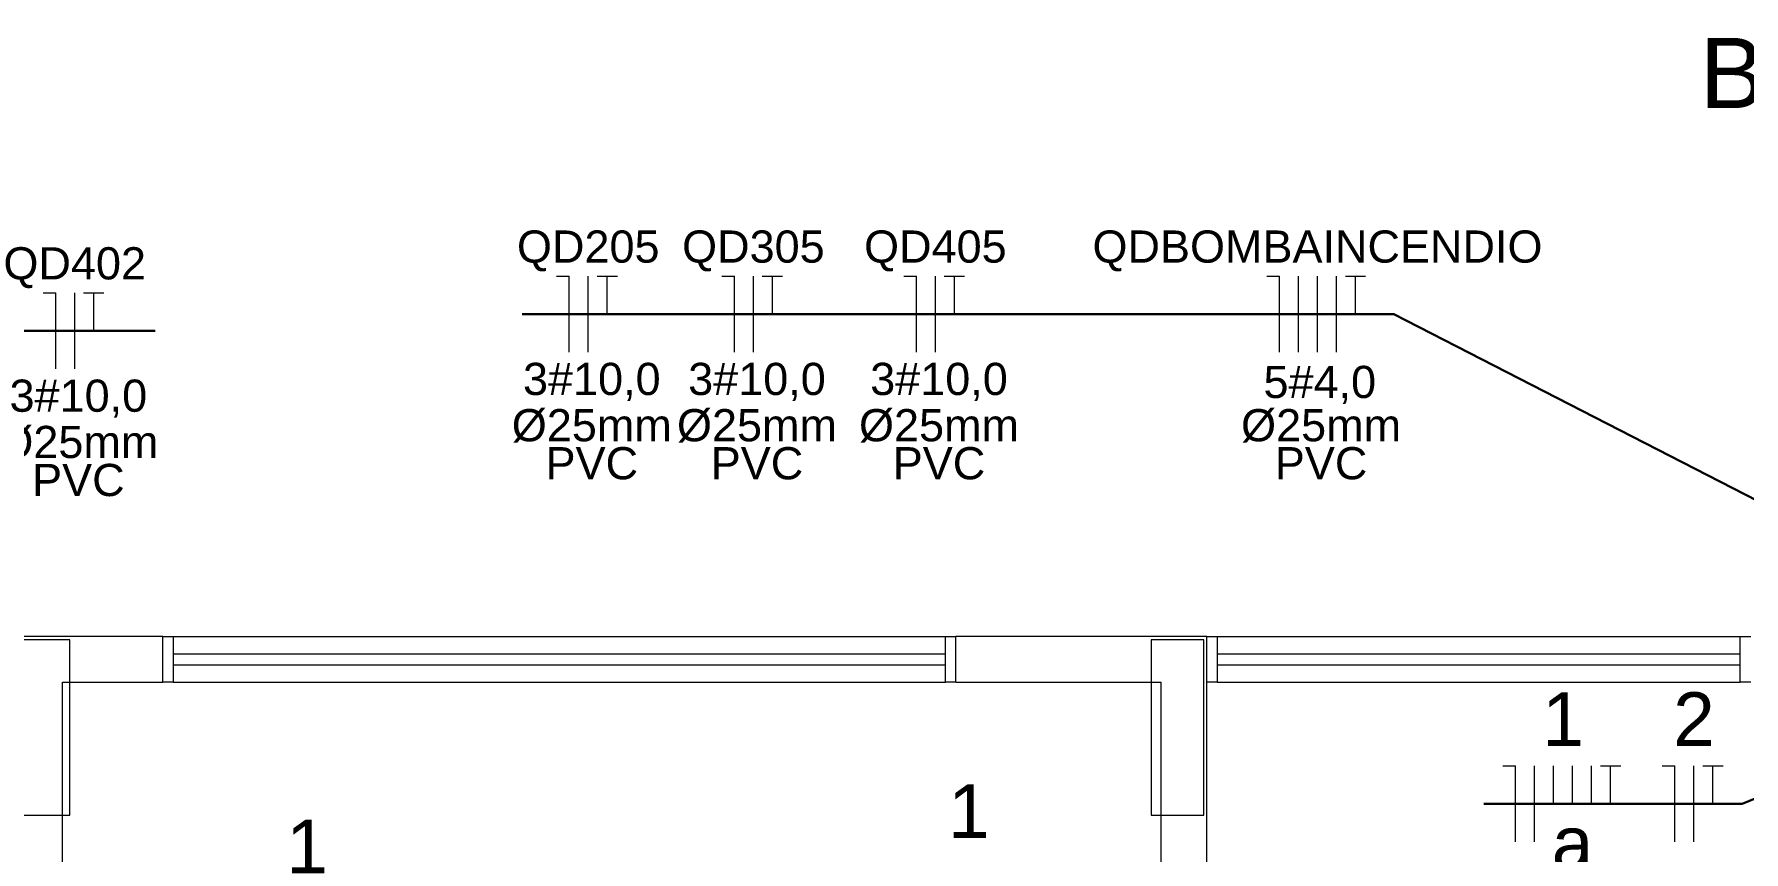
# Model space of a CAD drawing. Header units: inches. Extents: x -3 to 923, y -103 to 154.
# Drawn here: x 183.92 to 189.54, y 34.08 to 36.77 of the extents above; entities that cross this region are included whole.
import ezdxf
from ezdxf.enums import TextEntityAlignment as Align

# ---------------------------------------------------------------- set-up
doc = ezdxf.new("R2010")
doc.units = ezdxf.units.IN
doc.header["$LTSCALE"] = 10
doc.header["$MEASUREMENT"] = 0
for name, color, linetype, lineweight in [('BASE', 8, 'Continuous', 5), ('EL-Condutos', 4, 'Continuous', 30), ('EL-Fios', 9, 'Continuous', 20), ('EL-Textos fios', 2, 'Continuous', 30), ('TEXTO', 2, 'Continuous', 20)]:
    doc.layers.add(name, color=color, linetype=linetype, lineweight=lineweight)
doc.styles.add('Arial', font='arial.ttf')

msp = doc.modelspace()

# ---------------------------------------------------------------- linework, layer by layer
at = {"layer": 'BASE'}
for p, q in [((184.3457787048734, 34.78376741489282), (183.8667787048734, 34.78376741489282)), ((184.3457787048734, 34.63376741489283), (184.3457787048734, 34.78376741489282)), ((187.7782787048734, 34.78376741489282), (186.9532787048734, 34.78376741489282)), ((186.9532787048734, 34.63376741489283), (186.9532787048734, 34.78376741489282)), ((187.7782787048734, 34.63376741489283), (187.7782787048734, 34.78376741489282)), ((184.0167787048734, 29.52226741489282), (184.0167787048734, 34.63376741489283)), ((184.0167787048734, 34.63376741489283), (184.3457787048734, 34.63376741489283)), ((186.9532787048734, 34.63376741489283), (187.6282787048734, 34.63376741489283)), ((187.6282787048734, 29.52226741489282), (187.6282787048734, 34.63376741489283)), ((187.7782787048734, 29.67226741489283), (187.7782787048734, 34.63376741489283))]:
    msp.add_line(p, q, dxfattribs=at)
at = {"layer": 'BASE', "linetype": 'Continuous'}
for p, q in [((184.3802787048734, 34.78376741489282), (186.9187787048734, 34.78376741489282)), ((187.8127787048734, 34.78376741489282), (189.5317787048734, 34.78376741489282)), ((184.3802787048734, 34.63376741489283), (186.9187787048734, 34.63376741489283)), ((187.8127787048734, 34.63376741489283), (189.5317787048734, 34.63376741489283))]:
    msp.add_line(p, q, dxfattribs=at)
at = {"layer": 'BASE'}
for points in [[(183.8677787048734, 34.19676741489283), (183.9542787048734, 34.19676741489283), (184.0407787048734, 34.19676741489283), (184.0407787048734, 34.48526741489282), (184.0407787048734, 34.77376741489282), (183.9542787048734, 34.77376741489282), (183.8677787048734, 34.77376741489282), (183.8677787048734, 34.48526741489282), (183.8677787048734, 34.19676741489283), (183.8677787048734, 34.19676741489283)], [(187.5952787048734, 34.19676741489283), (187.6817787048734, 34.19676741489283), (187.7682787048734, 34.19676741489283), (187.7682787048734, 34.48526741489282), (187.7682787048734, 34.77376741489282), (187.6817787048734, 34.77376741489282), (187.5952787048734, 34.77376741489282), (187.5952787048734, 34.48526741489282), (187.5952787048734, 34.19676741489283), (187.5952787048734, 34.19676741489283)]]:
    msp.add_lwpolyline(points, close=True, dxfattribs=at)
at = {"layer": 'BASE', "linetype": 'Continuous'}
for points in [[(184.3457787048734, 34.78376741489282), (184.3802787048734, 34.78376741489282), (184.3802787048734, 34.63376741489283), (184.3457787048734, 34.63376741489283)], [(186.9532787048734, 34.63376741489283), (186.9187787048734, 34.63376741489283), (186.9187787048734, 34.78376741489282), (186.9532787048734, 34.78376741489282)], [(187.7782787048734, 34.78376741489282), (187.8127787048734, 34.78376741489282), (187.8127787048734, 34.63376741489283), (187.7782787048734, 34.63376741489283)], [(189.5667787048734, 34.63376741489283), (189.5317787048734, 34.63376741489283), (189.5317787048734, 34.78376741489282), (189.5667787048734, 34.78376741489282)]]:
    msp.add_lwpolyline(points, dxfattribs=at)
for points in [[(184.3802787048734, 34.69126741489282), (186.9187787048734, 34.69126741489282), (186.9187787048734, 34.72626741489282), (184.3802787048734, 34.72626741489282), (184.3802787048734, 34.69126741489282), (184.3802787048734, 34.69126741489282)], [(187.8127787048734, 34.69126741489282), (189.5317787048734, 34.69126741489282), (189.5317787048734, 34.72626741489282), (187.8127787048734, 34.72626741489282), (187.8127787048734, 34.69126741489282), (187.8127787048734, 34.69126741489282)]]:
    msp.add_lwpolyline(points, close=True, dxfattribs=at)
at = {"layer": 'EL-Condutos', "linetype": 'Continuous'}
msp.add_spline([(189.3610504509946, 33.52931113616396), (189.3875492821994, 33.60706474523707), (189.4154783001439, 33.68111336599883), (189.4447079458976, 33.7516024768792), (189.4751086605304, 33.81867755630816), (189.5065508851119, 33.88248408271571), (189.5389050607119, 33.9431675345318), (189.5720416284001, 34.00087339018641), (189.6058310292462, 34.05574712810953), (189.64014370432, 34.10793422673112), (189.6748500946912, 34.15758016448117), (189.7098206414296, 34.20483041978966), (189.7449257856048, 34.24983047108655), (189.7800359682865, 34.29272579680182), (189.8150216305446, 34.33366187536546), (189.8497532134488, 34.37278418520743), (189.8841011580687, 34.41023820475773), (189.9179359054741, 34.4461694124463), (189.9511278967347, 34.48072328670315), (189.9835475729203, 34.51404530595823), (190.0150653751005, 34.54628094864155), (190.0455517443452, 34.57757569318306), (190.0748771217241, 34.60807501801274), (190.1029119483068, 34.63792440156057), (190.1295266651631, 34.66726932225653), (190.1545917133627, 34.69625525853059), (190.1779775339754, 34.72502768881273), (190.1995545680709, 34.75373209153293), (190.2191932567189, 34.78251394512116), (190.2367640409891, 34.8115187280074), (190.2521373619514, 34.84089191862163)], degree=3, dxfattribs=at)
at = {"layer": 'EL-Fios', "color": 5}
for p, q in [((183.9524476025982, 35.91477748598672), (183.9940976025982, 35.91477748598672)), ((183.9940976025982, 35.66477748598672), (183.9940976025982, 35.91477748598672)), ((184.0565976025982, 35.66477748598672), (184.0565976025982, 35.91477748598672)), ((184.0857976025982, 35.91477748598672), (184.1524476025982, 35.91477748598672)), ((184.1190976025982, 35.78977748598672), (184.1190976025982, 35.91477748598672)), ((185.6404366774864, 35.96992629450509), (185.6820866774864, 35.96992629450509)), ((185.6820866774864, 35.71992629450509), (185.6820866774864, 35.96992629450509)), ((185.7445866774864, 35.71992629450509), (185.7445866774864, 35.96992629450509)), ((185.7737866774864, 35.96992629450509), (185.8404366774865, 35.96992629450509)), ((185.8070866774864, 35.84492629450509), (185.8070866774864, 35.96992629450509)), ((186.1833657724554, 35.96992629450509), (186.2250657724554, 35.96992629450509)), ((186.2250657724554, 35.71992629450509), (186.2250657724554, 35.96992629450509)), ((186.2875657724554, 35.71992629450509), (186.2875657724554, 35.96992629450509)), ((186.3167157724554, 35.96992629450509), (186.3833657724554, 35.96992629450509)), ((186.3500657724554, 35.84492629450509), (186.3500657724554, 35.96992629450509)), ((186.7818444370618, 35.96992629450509), (186.8234944370618, 35.96992629450509)), ((186.8234944370618, 35.71992629450509), (186.8234944370618, 35.96992629450509)), ((186.8859944370618, 35.71992629450509), (186.8859944370618, 35.96992629450509)), ((186.9151944370618, 35.96992629450509), (186.9818444370618, 35.96992629450509)), ((186.9484944370618, 35.84492629450509), (186.9484944370618, 35.96992629450509)), ((187.9754057137606, 35.96992629450509), (188.0171057137606, 35.96992629450509)), ((188.0171057137606, 35.71992629450509), (188.0171057137606, 35.96992629450509)), ((188.0796057137606, 35.71992629450509), (188.0796057137606, 35.96992629450509)), ((188.1421057137606, 35.71992629450509), (188.1421057137606, 35.96992629450509)), ((188.2046057137606, 35.71992629450509), (188.2046057137606, 35.96992629450509)), ((188.2337557137606, 35.96992629450509), (188.3004057137606, 35.96992629450509)), ((188.2671057137606, 35.84492629450509), (188.2671057137606, 35.96992629450509)), ((188.7513837048734, 34.35869741489282), (188.7930487048734, 34.35869741489282)), ((188.7930487048734, 34.10869741489282), (188.7930487048734, 34.35869741489282)), ((188.8555487048734, 34.10869741489282), (188.8555487048734, 34.35869741489282)), ((188.9180487048734, 34.23369741489282), (188.9180487048734, 34.35869741489282)), ((188.9805487048734, 34.23369741489282), (188.9805487048734, 34.35869741489282)), ((189.0430287048734, 34.23369741489282), (189.0430287048734, 34.35869741489282)), ((189.0722287048734, 34.35869741489282), (189.1388787048734, 34.35869741489282)), ((189.1055287048734, 34.23369741489282), (189.1055287048734, 34.35869741489282)), ((189.2756787048734, 34.35869741489282), (189.3173287048734, 34.35869741489282)), ((189.3173287048734, 34.10869741489282), (189.3173287048734, 34.35869741489282)), ((189.3798287048734, 34.10869741489282), (189.3798287048734, 34.35869741489282)), ((189.4090287048734, 34.35869741489282), (189.4756787048734, 34.35869741489282)), ((189.4423287048734, 34.23369741489282), (189.4423287048734, 34.35869741489282))]:
    msp.add_line(p, q, dxfattribs=at)
at = {"layer": 'EL-Textos fios', "color": 3}
for p, q in [((185.5271035947091, 35.84492629450509), (188.3927718835096, 35.84492629450509)), ((191.4564787048734, 34.27083741489282), (188.3927718835096, 35.84492629450509)), ((184.3209455690073, 35.78977748598672), (182.6070530092378, 35.78977748598672)), ((189.8344787048734, 34.35579241489283), (189.5381787048734, 34.23369741489282)), ((189.5381787048734, 34.23369741489282), (188.6888837048734, 34.23369741489282))]:
    msp.add_line(p, q, dxfattribs=at)

# ---------------------------------------------------------------- texts
at = {"layer": 'EL-Textos fios', "color": 3, "style": 'Arial'}
for s, p in [('1', (188.9492787048734, 34.37126741489283)), ('2', (189.3797787048734, 34.37126741489283)), ('a', (188.9807787048734, 33.96376741489283))]:
    msp.add_text(s, height=0.1765, dxfattribs=at).set_placement(p, align=Align.BOTTOM_CENTER)
at = {"layer": 'EL-Textos fios', "color": 3, "char_height": 0.1764999999999995, "width": 0.2777632970149295, "attachment_point": 8, "line_spacing_factor": 0.7979999999999999, "style": 'Arial'}
for insert in [(186.9962787048734, 34.12151241489281), (184.8202787048734, 34.00551241489282)]:
    msp.add_mtext('1', dxfattribs=dict(at, insert=insert))
at = {"layer": 'TEXTO', "style": 'Arial'}
for s, height, p in [('Banho', 0.2307605, (189.8647787048734, 36.45376741489282)), ('QD205', 0.1059, (185.7447366774865, 35.98251629450509)), ('QD305', 0.1059, (186.2876157724554, 35.98251629450509)), ('QD405', 0.1059, (186.8858944370618, 35.98251629450509)), ('QDBOMBAINCENDIO', 0.1059, (188.1421557137606, 35.98251629450509)), ('QD402', 0.1059, (184.0564976025982, 35.92736748598672)), ('3#10,0', 0.1059, (185.756455845904, 35.54705612793346)), ('3#10,0', 0.1059, (186.2994349408729, 35.54705612793346)), ('3#10,0', 0.1059, (186.8978636054793, 35.54705612793346)), ('5#4,0', 0.1059, (188.1497833489258, 35.53712778776465)), ('3#10,0', 0.1059, (184.0684667710157, 35.49190731941509)), ('%%C25mm', 0.1059, (185.756455845904, 35.39476511006664)), ('%%C25mm', 0.1059, (186.2994349408729, 35.39476511006664)), ('%%C25mm', 0.1059, (186.8978636054793, 35.39476511006664)), ('%%C25mm', 0.1059, (188.1539748821781, 35.39476511006664)), ('%%C25mm', 0.1059, (184.0684667710157, 35.33961630154828)), ('PVC', 0.1059, (185.756455845904, 35.26966879615948)), ('PVC', 0.1059, (186.2994349408729, 35.26966879615948)), ('PVC', 0.1059, (186.8978636054793, 35.26966879615948)), ('PVC', 0.1059, (188.1539748821781, 35.26966879615948)), ('PVC', 0.1059, (184.0684667710157, 35.21451998764111))]:
    msp.add_text(s, height=height, dxfattribs=at).set_placement(p, align=Align.BOTTOM_CENTER)

doc.saveas('drawing.dxf')
